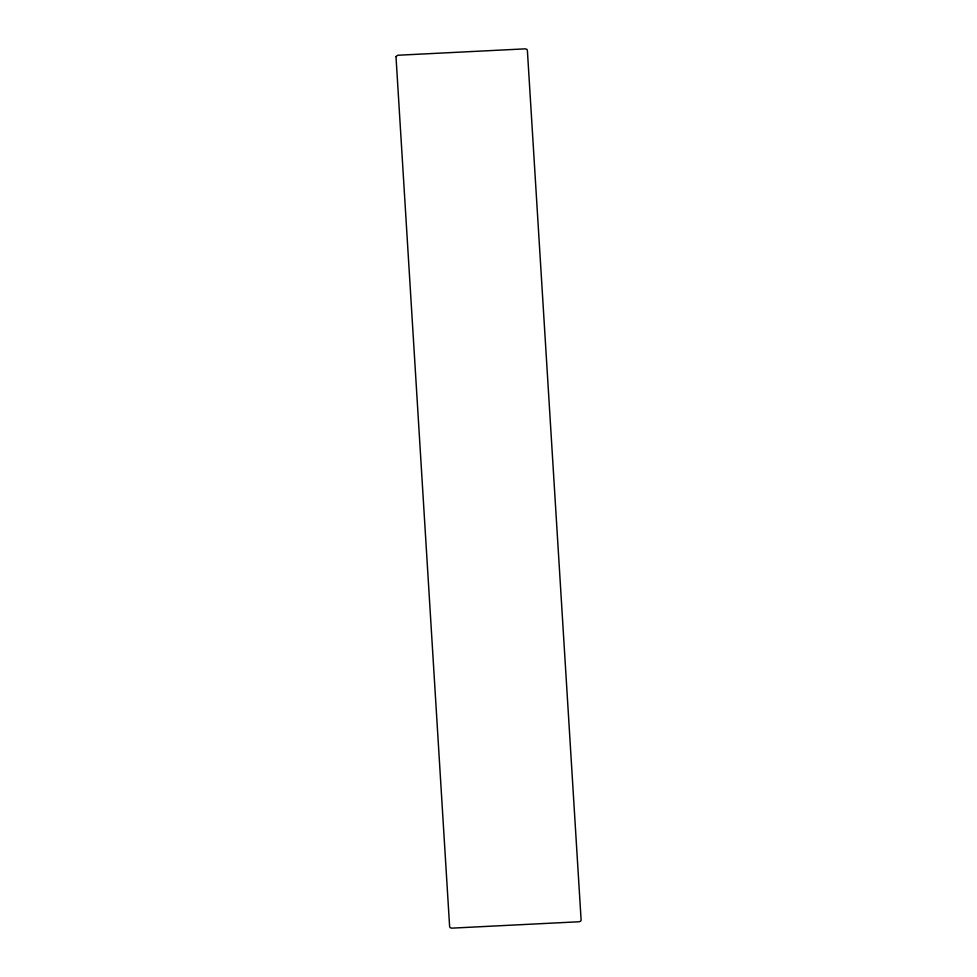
<?xml version="1.0" encoding="UTF-8"?>
<svg xmlns="http://www.w3.org/2000/svg" width="977" height="977" viewBox="0 0 977 977"><rect width="100%" height="100%" fill="white"/><g stroke="black" fill="none" stroke-linecap="round" stroke-linejoin="round"><path stroke-width="1.47" d="M395.99 56.568L449.603 926.33L450.006 927.613L451.704 928.15L579.227 921.751L580.851 921.042L581.095 919.736L527.397 50.67L526.994 49.387L525.296 48.85L397.773 55.249L395.99 56.568"/></g></svg>
